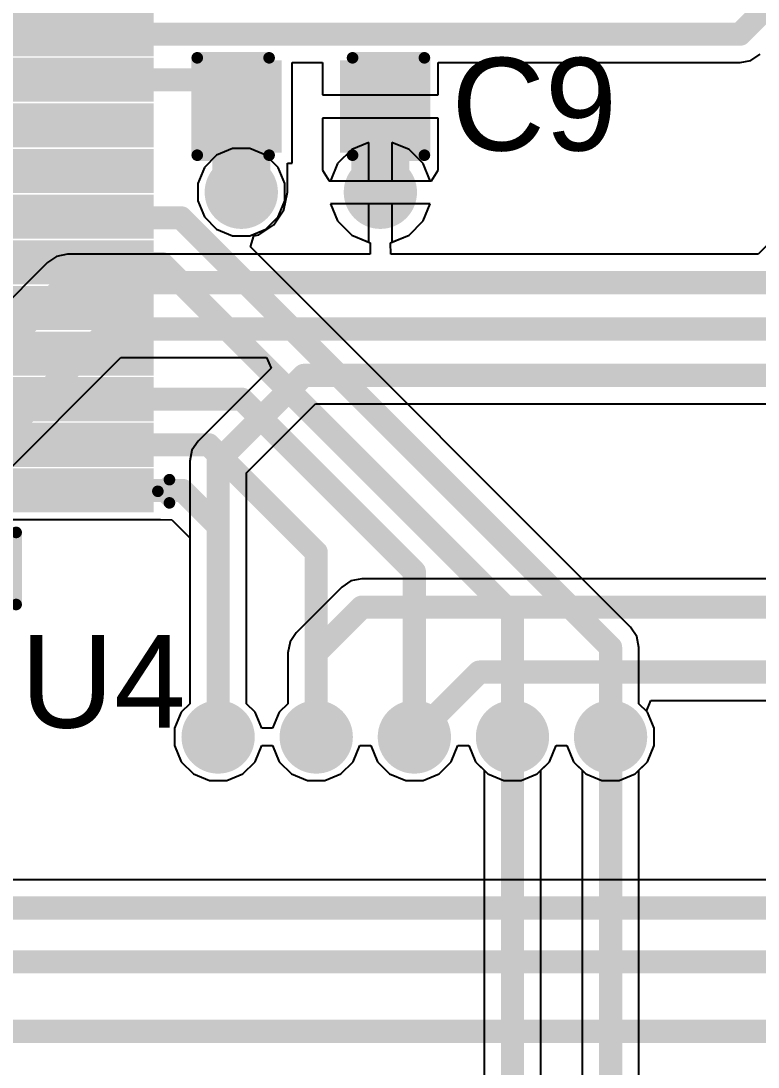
# Model space of a CAD drawing. Header units: millimetres. Extents: x -11 to 156, y -11 to 109.
# Drawn here: x 115.24 to 123.32, y 18.4 to 29.87 of the extents above; entities that cross this region are included whole.
import ezdxf

# ---------------------------------------------------------------- set-up
doc = ezdxf.new("R2010")
doc.units = ezdxf.units.MM
for name, color, linetype in [('BottomLayer', 5, 'Continuous'), ('BottomSolder', 6, 'Continuous'), ('TopLayer', 1, 'Continuous'), ('TopOverlay', 2, 'Continuous'), ('TopPaste', 8, 'Continuous'), ('TopSolder', 216, 'Continuous'), ('ViaHoleLayer', 16, 'Continuous')]:
    doc.layers.add(name, color=color, linetype=linetype)
doc.styles.add('Arial', font='', dxfattribs={"height": 0.2})
doc.styles.get('Arial').set_extended_font_data('Arial')

# ---------------------------------------------------------------- blocks, each defined once
blk = doc.blocks.new('64_TQFP__10_10__11')
at = {"layer": 'TopLayer'}
for points in [[(-6.404998619999999, 3.89000238), (-4.934999019999999, 3.89000238), (-4.934999019999999, 3.61000294), (-6.404998619999999, 3.61000294)], [(-6.404998619999999, 3.39000338), (-4.934999019999999, 3.39000338), (-4.934999019999999, 3.11000394), (-6.404998619999999, 3.11000394)], [(-6.404998619999999, 2.89000184), (-4.934999019999999, 2.89000184), (-4.934999019999999, 2.6100024), (-6.404998619999999, 2.6100024)], [(-6.404998619999999, 2.39000284), (-4.934999019999999, 2.39000284), (-4.934999019999999, 2.1100034), (-6.404998619999999, 2.1100034)], [(-6.404998619999999, 1.8900013), (-4.934999019999999, 1.8900013), (-4.934999019999999, 1.61000186), (-6.404998619999999, 1.61000186)], [(-6.404998619999999, 1.3900023), (-4.934999019999999, 1.3900023), (-4.934999019999999, 1.11000286), (-6.404998619999999, 1.11000286)], [(-6.404998619999999, 0.8900032999999999), (-4.934999019999999, 0.8900032999999999), (-4.934999019999999, 0.61000386), (-6.404998619999999, 0.61000386)], [(-6.404998619999999, 0.39000176), (-4.934999019999999, 0.39000176), (-4.934999019999999, 0.11000232), (-6.404998619999999, 0.11000232)], [(-6.404998619999999, -0.10999724), (-4.934999019999999, -0.10999724), (-4.934999019999999, -0.38999668), (-6.404998619999999, -0.38999668)], [(-6.404998619999999, -0.60999878), (-4.934999019999999, -0.60999878), (-4.934999019999999, -0.8899982200000001), (-6.404998619999999, -0.8899982200000001)], [(-6.404998619999999, -1.10999778), (-4.934999019999999, -1.10999778), (-4.934999019999999, -1.38999722), (-6.404998619999999, -1.38999722)]]:
    blk.add_hatch(color=1, dxfattribs=at).paths.add_polyline_path(points)
at = {"layer": 'TopPaste'}
for points in [[(-6.404998619999999, 3.89000238), (-4.934999019999999, 3.89000238), (-4.934999019999999, 3.61000294), (-6.404998619999999, 3.61000294)], [(-6.404998619999999, 3.39000338), (-4.934999019999999, 3.39000338), (-4.934999019999999, 3.11000394), (-6.404998619999999, 3.11000394)], [(-6.404998619999999, 2.89000184), (-4.934999019999999, 2.89000184), (-4.934999019999999, 2.6100024), (-6.404998619999999, 2.6100024)], [(-6.404998619999999, 2.39000284), (-4.934999019999999, 2.39000284), (-4.934999019999999, 2.1100034), (-6.404998619999999, 2.1100034)], [(-6.404998619999999, 1.8900013), (-4.934999019999999, 1.8900013), (-4.934999019999999, 1.61000186), (-6.404998619999999, 1.61000186)], [(-6.404998619999999, 1.3900023), (-4.934999019999999, 1.3900023), (-4.934999019999999, 1.11000286), (-6.404998619999999, 1.11000286)], [(-6.404998619999999, 0.8900032999999999), (-4.934999019999999, 0.8900032999999999), (-4.934999019999999, 0.61000386), (-6.404998619999999, 0.61000386)], [(-6.404998619999999, 0.39000176), (-4.934999019999999, 0.39000176), (-4.934999019999999, 0.11000232), (-6.404998619999999, 0.11000232)], [(-6.404998619999999, -0.10999724), (-4.934999019999999, -0.10999724), (-4.934999019999999, -0.38999668), (-6.404998619999999, -0.38999668)], [(-6.404998619999999, -0.60999878), (-4.934999019999999, -0.60999878), (-4.934999019999999, -0.8899982200000001), (-6.404998619999999, -0.8899982200000001)], [(-6.404998619999999, -1.10999778), (-4.934999019999999, -1.10999778), (-4.934999019999999, -1.38999722), (-6.404998619999999, -1.38999722)]]:
    blk.add_hatch(color=8, dxfattribs=at).paths.add_polyline_path(points)
at = {"layer": 'TopSolder'}
for points in [[(-6.506598619999999, 3.99160238), (-4.83339902, 3.99160238), (-4.83339902, 3.50840294), (-6.506598619999999, 3.50840294)], [(-6.506598619999999, 3.491603379999999), (-4.83339902, 3.491603379999999), (-4.83339902, 3.00840394), (-6.506598619999999, 3.00840394)], [(-6.506598619999999, 2.99160184), (-4.83339902, 2.99160184), (-4.83339902, 2.5084024), (-6.506598619999999, 2.5084024)], [(-6.506598619999999, 2.49160284), (-4.83339902, 2.49160284), (-4.83339902, 2.0084034), (-6.506598619999999, 2.0084034)], [(-6.506598619999999, 1.9916013), (-4.83339902, 1.9916013), (-4.83339902, 1.50840186), (-6.506598619999999, 1.50840186)], [(-6.506598619999999, 1.4916023), (-4.83339902, 1.4916023), (-4.83339902, 1.00840286), (-6.506598619999999, 1.00840286)], [(-6.506598619999999, 0.9916032999999999), (-4.83339902, 0.9916032999999999), (-4.83339902, 0.5084038599999999), (-6.506598619999999, 0.5084038599999999)], [(-6.506598619999999, 0.49160176), (-4.83339902, 0.49160176), (-4.83339902, 0.00840232), (-6.506598619999999, 0.00840232)], [(-6.506598619999999, -0.00839724), (-4.83339902, -0.00839724), (-4.83339902, -0.49159668), (-6.506598619999999, -0.49159668)], [(-6.506598619999999, -0.5083987799999999), (-4.83339902, -0.5083987799999999), (-4.83339902, -0.99159822), (-6.506598619999999, -0.99159822)], [(-6.506598619999999, -1.00839778), (-4.83339902, -1.00839778), (-4.83339902, -1.49159722), (-6.506598619999999, -1.49159722)]]:
    blk.add_hatch(color=216, dxfattribs=at).paths.add_polyline_path(points)
at = {"layer": 'TopOverlay', "const_width": 0.127}
for points in [[(-5.00000016, 5.0000027), (-5.00000016, 4.21000174)], [(-4.209999199999999, 5.0000027), (-5.00000016, 5.0000027)], [(-6.6802, 3.8862), (-6.6802, 3.6322)], [(-6.553199999999999, 3.759199999999999), (-6.6802, 3.8862)], [(-6.553199999999999, 3.759199999999999), (-6.6802, 3.6322)]]:
    blk.add_lwpolyline(points, dxfattribs=at)
at = {"layer": 'TopOverlay', "const_width": 0.0635}
for points in [[(-5.03175016, 5.0000027, 1), (-4.96825016, 5.0000027, 1)], [(-5.03175016, 5.0000027, 1), (-4.96825016, 5.0000027, 1)], [(-5.03175016, 4.21000174, 1), (-4.96825016, 4.21000174, 1)], [(-6.711949999999999, 3.8862, 1), (-6.64845, 3.8862, 1)], [(-6.711949999999999, 3.8862, 1), (-6.64845, 3.8862, 1)], [(-6.584949999999999, 3.759199999999999, 1), (-6.521449999999999, 3.759199999999999, 1)], [(-6.584949999999999, 3.759199999999999, 1), (-6.521449999999999, 3.759199999999999, 1)], [(-6.711949999999999, 3.6322, 1), (-6.64845, 3.6322, 1)], [(-6.711949999999999, 3.6322, 1), (-6.64845, 3.6322, 1)]]:
    blk.add_lwpolyline(points, format="xyb", close=True, dxfattribs=at)
blk = doc.blocks.new('C___0603_116')
at = {"layer": 'TopLayer'}
for points in [[(-0.3809999999999999, 0.4445), (-0.3809999999999999, -0.4445), (-1.143, -0.4445), (-1.143, 0.4445)], [(1.143, 0.4445), (1.143, -0.4445), (0.3809999999999999, -0.4445), (0.3809999999999999, 0.4445)]]:
    blk.add_hatch(color=1, dxfattribs=at).paths.add_polyline_path(points)
at = {"layer": 'TopPaste'}
for points in [[(-0.3809999999999999, 0.4445), (-0.3809999999999999, -0.4445), (-1.143, -0.4445), (-1.143, 0.4445)], [(1.143, 0.4445), (1.143, -0.4445), (0.3809999999999999, -0.4445), (0.3809999999999999, 0.4445)]]:
    blk.add_hatch(color=8, dxfattribs=at).paths.add_polyline_path(points)
at = {"layer": 'TopSolder'}
for points in [[(-0.3210001199999999, 0.50449988), (-0.3210001199999999, -0.50449988), (-1.20299988, -0.50449988), (-1.20299988, 0.50449988)], [(1.20299988, 0.50449988), (1.20299988, -0.50449988), (0.3210001199999999, -0.50449988), (0.3210001199999999, 0.50449988)]]:
    blk.add_hatch(color=216, dxfattribs=at).paths.add_polyline_path(points)
at = {"layer": 'TopOverlay', "const_width": 0.127}
for points in [[(-0.4571999999999999, 0.5334), (-1.2446, 0.5334)], [(-1.2446, 0.5334), (-1.2446, -0.5334)], [(1.2446, 0.5334), (0.4571999999999999, 0.5334)], [(1.2446, 0.5334), (1.2446, -0.5334)], [(-0.4571999999999999, -0.5334), (-1.2446, -0.5334)], [(1.2446, -0.5334), (0.4571999999999999, -0.5334)]]:
    blk.add_lwpolyline(points, dxfattribs=at)
at = {"layer": 'TopOverlay', "const_width": 0.0635}
for points in [[(-1.27635, 0.5334, 1), (-1.21285, 0.5334, 1)], [(-1.27635, 0.5334, 1), (-1.21285, 0.5334, 1)], [(-0.4889499999999999, 0.5334, 1), (-0.42545, 0.5334, 1)], [(0.42545, 0.5334, 1), (0.4889499999999999, 0.5334, 1)], [(1.21285, 0.5334, 1), (1.27635, 0.5334, 1)], [(1.21285, 0.5334, 1), (1.27635, 0.5334, 1)], [(-1.27635, -0.5334, 1), (-1.21285, -0.5334, 1)], [(-1.27635, -0.5334, 1), (-1.21285, -0.5334, 1)], [(-0.4889499999999999, -0.5334, 1), (-0.42545, -0.5334, 1)], [(0.42545, -0.5334, 1), (0.4889499999999999, -0.5334, 1)], [(1.21285, -0.5334, 1), (1.27635, -0.5334, 1)], [(1.21285, -0.5334, 1), (1.27635, -0.5334, 1)]]:
    blk.add_lwpolyline(points, format="xyb", close=True, dxfattribs=at)

msp = doc.modelspace()

# ---------------------------------------------------------------- hatches: boundary and pattern name
at = {"layer": 'BottomLayer'}
h = msp.add_hatch(color=5, dxfattribs=at)
edge = h.paths.add_edge_path()
edge.add_arc((117.6528, 27.9908), 0.2999994, 0, 360)
h = msp.add_hatch(color=5, dxfattribs=at)
edge = h.paths.add_edge_path()
edge.add_arc((119.1768, 27.9908), 0.2999994, 0, 360)
h = msp.add_hatch(color=5, dxfattribs=at)
edge = h.paths.add_edge_path()
edge.add_arc((117.3988, 22.0218), 0.2999994, 0, 360)
h = msp.add_hatch(color=5, dxfattribs=at)
edge = h.paths.add_edge_path()
edge.add_arc((118.47406582, 22.0218), 0.2999994, 0, 360)
h = msp.add_hatch(color=5, dxfattribs=at)
edge = h.paths.add_edge_path()
edge.add_arc((119.54933164, 22.0218), 0.2999994, 0, 360)
h = msp.add_hatch(color=5, dxfattribs=at)
edge = h.paths.add_edge_path()
edge.add_arc((120.62459746, 22.0218), 0.2999994, 0, 360)
h = msp.add_hatch(color=5, dxfattribs=at)
edge = h.paths.add_edge_path()
edge.add_arc((121.69986328, 22.0218), 0.2999994, 0, 360)
at = {"layer": 'BottomSolder'}
h = msp.add_hatch(color=6, dxfattribs=at)
edge = h.paths.add_edge_path()
edge.add_arc((117.6528, 27.9908), 0.4015993999999999, 0, 360)
h = msp.add_hatch(color=6, dxfattribs=at)
edge = h.paths.add_edge_path()
edge.add_arc((119.1768, 27.9908), 0.4015993999999999, 0, 360)
h = msp.add_hatch(color=6, dxfattribs=at)
edge = h.paths.add_edge_path()
edge.add_arc((117.3988, 22.0218), 0.4015993999999999, 0, 360)
h = msp.add_hatch(color=6, dxfattribs=at)
edge = h.paths.add_edge_path()
edge.add_arc((118.47406582, 22.0218), 0.4015993999999999, 0, 360)
h = msp.add_hatch(color=6, dxfattribs=at)
edge = h.paths.add_edge_path()
edge.add_arc((119.54933164, 22.0218), 0.4015993999999999, 0, 360)
h = msp.add_hatch(color=6, dxfattribs=at)
edge = h.paths.add_edge_path()
edge.add_arc((120.62459746, 22.0218), 0.4015993999999999, 0, 360)
h = msp.add_hatch(color=6, dxfattribs=at)
edge = h.paths.add_edge_path()
edge.add_arc((121.69986328, 22.0218), 0.4015993999999999, 0, 360)
at = {"layer": 'TopLayer'}
h = msp.add_hatch(color=1, dxfattribs=at)
edge = h.paths.add_edge_path()
edge.add_arc((117.6528, 27.9908), 0.2999994, 0, 360)
h = msp.add_hatch(color=1, dxfattribs=at)
edge = h.paths.add_edge_path()
edge.add_arc((119.1768, 27.9908), 0.2999994, 0, 360)
h = msp.add_hatch(color=1, dxfattribs=at)
edge = h.paths.add_edge_path()
edge.add_arc((117.3988, 22.0218), 0.2999994, 0, 360)
h = msp.add_hatch(color=1, dxfattribs=at)
edge = h.paths.add_edge_path()
edge.add_arc((118.47406582, 22.0218), 0.2999994, 0, 360)
h = msp.add_hatch(color=1, dxfattribs=at)
edge = h.paths.add_edge_path()
edge.add_arc((119.54933164, 22.0218), 0.2999994, 0, 360)
h = msp.add_hatch(color=1, dxfattribs=at)
edge = h.paths.add_edge_path()
edge.add_arc((120.62459746, 22.0218), 0.2999994, 0, 360)
h = msp.add_hatch(color=1, dxfattribs=at)
edge = h.paths.add_edge_path()
edge.add_arc((121.69986328, 22.0218), 0.2999994, 0, 360)
at = {"layer": 'TopSolder'}
h = msp.add_hatch(color=216, dxfattribs=at)
edge = h.paths.add_edge_path()
edge.add_arc((117.6528, 27.9908), 0.4015993999999999, 0, 360)
h = msp.add_hatch(color=216, dxfattribs=at)
edge = h.paths.add_edge_path()
edge.add_arc((119.1768, 27.9908), 0.4015993999999999, 0, 360)
h = msp.add_hatch(color=216, dxfattribs=at)
edge = h.paths.add_edge_path()
edge.add_arc((117.3988, 22.0218), 0.4015993999999999, 0, 360)
h = msp.add_hatch(color=216, dxfattribs=at)
edge = h.paths.add_edge_path()
edge.add_arc((118.47406582, 22.0218), 0.4015993999999999, 0, 360)
h = msp.add_hatch(color=216, dxfattribs=at)
edge = h.paths.add_edge_path()
edge.add_arc((119.54933164, 22.0218), 0.4015993999999999, 0, 360)
h = msp.add_hatch(color=216, dxfattribs=at)
edge = h.paths.add_edge_path()
edge.add_arc((120.62459746, 22.0218), 0.4015993999999999, 0, 360)
h = msp.add_hatch(color=216, dxfattribs=at)
edge = h.paths.add_edge_path()
edge.add_arc((121.69986328, 22.0218), 0.4015993999999999, 0, 360)
at = {"layer": 'ViaHoleLayer'}
h = msp.add_hatch(color=16, dxfattribs=at)
edge = h.paths.add_edge_path()
edge.add_arc((117.6528, 27.9908), 0.1499997, 0, 360)
h = msp.add_hatch(color=16, dxfattribs=at)
edge = h.paths.add_edge_path()
edge.add_arc((119.1768, 27.9908), 0.1499997, 0, 360)
h = msp.add_hatch(color=16, dxfattribs=at)
edge = h.paths.add_edge_path()
edge.add_arc((117.3988, 22.0218), 0.1499997, 0, 360)
h = msp.add_hatch(color=16, dxfattribs=at)
edge = h.paths.add_edge_path()
edge.add_arc((118.47406582, 22.0218), 0.1499997, 0, 360)
h = msp.add_hatch(color=16, dxfattribs=at)
edge = h.paths.add_edge_path()
edge.add_arc((119.54933164, 22.0218), 0.1499997, 0, 360)
h = msp.add_hatch(color=16, dxfattribs=at)
edge = h.paths.add_edge_path()
edge.add_arc((120.62459746, 22.0218), 0.1499997, 0, 360)
h = msp.add_hatch(color=16, dxfattribs=at)
edge = h.paths.add_edge_path()
edge.add_arc((121.69986328, 22.0218), 0.1499997, 0, 360)

# ---------------------------------------------------------------- linework, layer by layer
at = {"layer": 'BottomLayer'}
for p, q in [((127.2882519, 31.2839481), (123.31527534, 27.31097154)), ((117.55776082, 28.4685994), (117.38214776, 28.39585888)), ((117.74783918, 28.4685994), (117.55776082, 28.4685994)), ((117.92345224, 28.39585888), (117.74783918, 28.4685994)), ((118.86298554, 28.4604587), (118.7071413, 28.30461446)), ((119.0498, 28.5378398), (118.86298554, 28.4604587)), ((119.0498, 28.1178), (119.0498, 28.5378398)), ((119.49061446, 28.4604587), (119.3038, 28.5378398)), ((119.3038, 28.5378398), (119.3038, 28.1178)), ((119.6464587, 28.30461446), (119.49061446, 28.4604587)), ((117.38214776, 28.39585888), (117.24774112, 28.26145224)), ((118.05785888, 28.26145224), (117.92345224, 28.39585888)), ((117.24774112, 28.26145224), (117.1750006, 28.08583918)), ((118.1305994, 28.08583918), (118.05785888, 28.26145224)), ((118.7071413, 28.30461446), (118.6297602, 28.1178)), ((119.7238398, 28.1178), (119.6464587, 28.30461446)), ((118.6297602, 28.1178), (119.0498, 28.1178)), ((119.3038, 28.1178), (119.7238398, 28.1178)), ((117.1750006, 28.08583918), (117.1750006, 27.89576082)), ((118.1305994, 27.89576082), (118.1305994, 28.08583918)), ((117.1750006, 27.89576082), (117.24774112, 27.72014776)), ((118.05785888, 27.72014776), (118.1305994, 27.89576082)), ((119.7238398, 27.8638), (118.6297602, 27.8638)), ((118.6297602, 27.8638), (118.7071413, 27.67698554)), ((119.6464587, 27.67698554), (119.7238398, 27.8638)), ((117.24774112, 27.72014776), (117.38214776, 27.58574112)), ((117.92345224, 27.58574112), (118.05785888, 27.72014776)), ((118.7071413, 27.67698554), (118.86298554, 27.5211413)), ((119.49061446, 27.5211413), (119.6464587, 27.67698554)), ((117.38214776, 27.58574112), (117.55776082, 27.5130006)), ((117.55776082, 27.5130006), (117.74783918, 27.5130006)), ((117.74783918, 27.5130006), (117.92345224, 27.58574112)), ((118.86298554, 27.5211413), (119.06659956, 27.4368006)), ((119.28700044, 27.4368006), (119.49061446, 27.5211413)), ((119.06659956, 27.4368006), (119.06377254, 27.31097154)), ((119.28982746, 27.31097154), (119.28700044, 27.4368006)), ((115.62887212, 27.28731652), (115.5280519, 27.2199481)), ((115.7478, 27.31097154), (115.62887212, 27.28731652)), ((119.06377254, 27.31097154), (115.7478, 27.31097154)), ((123.31527534, 27.31097154), (119.28982746, 27.31097154)), ((115.5280519, 27.2199481), (113.8811032, 25.5729994)), ((114.76317154, 24.61087534), (116.33372466, 26.18142846)), ((116.33372466, 26.18142846), (117.9303966, 26.18142846)), ((117.9303966, 26.18142846), (117.9789995, 26.0640957)), ((117.9789995, 26.0640957), (117.1790519, 25.2641481)), ((117.70957154, 24.91567534), (118.46732466, 25.67342846)), ((118.46732466, 25.67342846), (129.01352404, 25.67342846)), ((117.1790519, 25.2641481), (117.11168348, 25.16332788)), ((117.11168348, 25.16332788), (117.08802846, 25.0444)), ((117.08802846, 25.0444), (117.08802846, 22.38673958)), ((117.70957154, 22.38673958), (117.70957154, 24.91567534)), ((118.85467212, 23.73131652), (118.7538519, 23.6639481)), ((118.9736, 23.75497154), (118.85467212, 23.73131652)), ((129.01352404, 23.75497154), (118.9736, 23.75497154)), ((118.7538519, 23.6639481), (118.25431772, 23.16441392)), ((118.25431772, 23.16441392), (118.1869493, 23.0635937)), ((118.1869493, 23.0635937), (118.16329428, 22.94466582)), ((118.16329428, 22.94466582), (118.16329428, 22.38673958)), ((117.08802846, 22.38673958), (116.99374112, 22.29245224)), ((117.80385888, 22.29245224), (117.70957154, 22.38673958)), ((118.16329428, 22.38673958), (118.06900694, 22.29245224)), ((122.0924787, 22.3048957), (122.1410816, 22.42222846)), ((122.1410816, 22.42222846), (125.22027534, 22.42222846)), ((116.99374112, 22.29245224), (116.9210006, 22.11683918)), ((117.8765994, 22.11684172), (117.80385888, 22.29245224)), ((118.06900694, 22.29245224), (117.99626642, 22.11684172)), ((122.10492216, 22.29245224), (122.0924787, 22.3048957)), ((122.17766268, 22.11683918), (122.10492216, 22.29245224)), ((116.9210006, 22.11683918), (116.9210006, 21.92676082)), ((117.99626642, 22.11684172), (117.8765994, 22.11684172)), ((122.17766268, 21.92676082), (122.17766268, 22.11683918)), ((116.9210006, 21.92676082), (116.99374112, 21.75114776)), ((117.80385888, 21.75114776), (117.8765994, 21.92675828)), ((117.8765994, 21.92675828), (117.99626642, 21.92675828)), ((117.99626642, 21.92675828), (118.06900694, 21.75114776)), ((118.8791247, 21.75114776), (118.95186522, 21.92675828)), ((118.95186522, 21.92675828), (119.07153224, 21.92675828)), ((119.07153224, 21.92675828), (119.14427276, 21.75114776)), ((119.95439052, 21.75114776), (120.02713104, 21.92675828)), ((120.02713104, 21.92675828), (120.14679806, 21.92675828)), ((120.14679806, 21.92675828), (120.21953858, 21.75114776)), ((121.02965634, 21.75114776), (121.10239686, 21.92675828)), ((121.10239686, 21.92675828), (121.22206388, 21.92675828)), ((121.22206388, 21.92675828), (121.2948044, 21.75114776)), ((122.10492216, 21.75114776), (122.17766268, 21.92676082)), ((116.99374112, 21.75114776), (117.12814776, 21.61674112)), ((117.66945224, 21.61674112), (117.80385888, 21.75114776)), ((118.06900694, 21.75114776), (118.20341358, 21.61674112)), ((118.74471806, 21.61674112), (118.8791247, 21.75114776)), ((119.14427276, 21.75114776), (119.2786794, 21.61674112)), ((119.81998388, 21.61674112), (119.95439052, 21.75114776)), ((120.21953858, 21.75114776), (120.31382592, 21.65686042)), ((120.935369, 21.65686042), (121.02965634, 21.75114776)), ((121.2948044, 21.75114776), (121.38909174, 21.65686042)), ((122.01063482, 21.65686042), (122.10492216, 21.75114776)), ((117.12814776, 21.61674112), (117.30376082, 21.5440006)), ((117.49383918, 21.5440006), (117.66945224, 21.61674112)), ((118.20341358, 21.61674112), (118.37902664, 21.5440006)), ((118.569105, 21.5440006), (118.74471806, 21.61674112)), ((119.2786794, 21.61674112), (119.45429246, 21.5440006)), ((119.64437082, 21.5440006), (119.81998388, 21.61674112)), ((120.31382592, 21.65686042), (120.31382592, 17.61153958)), ((120.935369, 17.61153958), (120.935369, 21.65686042)), ((121.38909174, 21.65686042), (121.38909174, 11.24373926)), ((122.01063482, 11.37246392), (122.01063482, 21.65686042)), ((117.30376082, 21.5440006), (117.49383918, 21.5440006)), ((118.37902664, 21.5440006), (118.569105, 21.5440006)), ((119.45429246, 21.5440006), (119.64437082, 21.5440006))]:
    msp.add_line(p, q, dxfattribs=at)
at = {"layer": 'BottomLayer', "const_width": 0.254}
for points in [[(113.8428, 25.0952), (115.7478, 27.0002)], [(115.7478, 27.0002), (123.444, 27.0002)], [(114.4524, 24.7396), (116.205, 26.4922)], [(116.205, 26.4922), (123.7742, 26.4922)], [(117.3988, 25.0444), (118.3386, 25.9842)], [(118.3386, 25.9842), (130.1496, 25.9842)], [(117.3988, 22.0218), (117.3988, 25.0444)], [(118.47406582, 22.94466582), (118.9736, 23.4442)], [(118.9736, 23.4442), (130.1496, 23.4442)], [(118.47406582, 22.0218), (118.47406582, 22.94466582)], [(119.54933164, 22.0218), (120.26053164, 22.733)], [(120.26053164, 22.733), (125.349, 22.733)], [(120.62459746, 17.2466), (120.62459746, 22.0218)], [(121.69986328, 11.24373926), (121.69986328, 22.0218)]]:
    msp.add_lwpolyline(points, dxfattribs=at)
at = {"layer": 'BottomLayer', "const_width": 0.127}
for points in [[(115.6843, 27.0002, 1), (115.8113, 27.0002, 1)], [(115.6843, 27.0002, 1), (115.8113, 27.0002, 1)], [(116.1415, 26.4922, 1), (116.2685, 26.4922, 1)], [(116.1415, 26.4922, 1), (116.2685, 26.4922, 1)], [(118.2751, 25.9842, 1), (118.4021, 25.9842, 1)], [(118.2751, 25.9842, 1), (118.4021, 25.9842, 1)], [(117.3353, 25.0444, 1), (117.4623, 25.0444, 1)], [(117.3353, 25.0444, 1), (117.4623, 25.0444, 1)], [(118.9101, 23.4442, 1), (119.0371, 23.4442, 1)], [(118.9101, 23.4442, 1), (119.0371, 23.4442, 1)], [(118.41056582, 22.94466582, 1), (118.53756582, 22.94466582, 1)], [(118.41056582, 22.94466582, 1), (118.53756582, 22.94466582, 1)], [(120.19703164, 22.733, 1), (120.32403164, 22.733, 1)], [(120.19703164, 22.733, 1), (120.32403164, 22.733, 1)], [(117.3353, 22.0218, 1), (117.4623, 22.0218, 1)], [(118.41056582, 22.0218, 1), (118.53756582, 22.0218, 1)], [(119.48583164, 22.0218, 1), (119.61283164, 22.0218, 1)], [(120.56109746, 22.0218, 1), (120.68809746, 22.0218, 1)], [(121.63636328, 22.0218, 1), (121.76336328, 22.0218, 1)]]:
    msp.add_lwpolyline(points, format="xyb", close=True, dxfattribs=at)
at = {"layer": 'TopLayer'}
for p, q in [((123.23812538, 29.43628098), (123.3389456, 29.5036494)), ((118.2116, 28.3083), (118.2116, 29.41262596)), ((118.2116, 29.41262596), (118.5418, 29.41262596)), ((118.5418, 29.41262596), (118.5418, 29.05759746)), ((119.8118, 29.05759746), (119.8118, 29.41262596)), ((119.8118, 29.41262596), (123.1191975, 29.41262596)), ((123.1191975, 29.41262596), (123.23812538, 29.43628098)), ((118.5418, 29.05759746), (119.17680254, 29.05759746)), ((119.17680254, 29.05759746), (119.8118, 29.05759746)), ((119.17680254, 28.80359746), (118.5418, 28.80359746)), ((118.5418, 28.80359746), (118.5418, 28.2321)), ((119.8118, 28.80359746), (119.17680254, 28.80359746)), ((119.8118, 28.2321), (119.8118, 28.80359746)), ((118.1578028, 27.9908), (118.1578028, 28.3083)), ((118.1578028, 28.3083), (118.2116, 28.3083)), ((118.5418, 28.2321), (118.54179746, 28.2321)), ((118.54179746, 28.2321), (118.61622962, 28.1178)), ((119.73737038, 28.1178), (119.81180254, 28.2321)), ((119.81180254, 28.2321), (119.8118, 28.2321)), ((118.61622962, 28.1178), (119.73737038, 28.1178)), ((118.11936244, 27.7975441), (118.1578028, 27.9908)), ((119.0498, 27.8638), (118.6297602, 27.8638)), ((118.6297602, 27.8638), (118.7071413, 27.67698554)), ((119.0498, 27.4437602), (119.0498, 27.8638)), ((119.7238398, 27.8638), (119.3038, 27.8638)), ((119.3038, 27.8638), (119.3038, 27.4437602)), ((119.6464587, 27.67698554), (119.7238398, 27.8638)), ((118.00989098, 27.63370902), (118.11936244, 27.7975441)), ((117.8460559, 27.52423756), (118.00989098, 27.63370902)), ((118.7071413, 27.67698554), (118.86298554, 27.5211413)), ((119.49061446, 27.5211413), (119.6464587, 27.67698554)), ((117.7888424, 27.51285582), (117.8460559, 27.52423756)), ((118.86298554, 27.5211413), (119.0498, 27.4437602)), ((119.3038, 27.4437602), (119.49061446, 27.5211413)), ((117.7519743, 27.39132444), (117.7888424, 27.51285582)), ((121.91961138, 23.22368736), (117.7519743, 27.39132444)), ((114.94239902, 24.40559762), (116.76799354, 24.40559762)), ((116.76799354, 24.40559762), (116.76799862, 24.40559254)), ((116.76799862, 24.40559254), (116.76799862, 24.40559508)), ((116.76799862, 24.40559508), (116.8926288, 24.399875)), ((116.8926288, 24.399875), (117.08802846, 24.20447534)), ((117.08802846, 24.20447534), (117.08802846, 22.38673958)), ((121.9869798, 23.12286714), (121.91961138, 23.22368736)), ((122.01063482, 23.00393926), (121.9869798, 23.12286714)), ((122.01063482, 22.38673958), (122.01063482, 23.00393926)), ((117.08802846, 22.38673958), (116.99374112, 22.29245224)), ((122.10492216, 22.29245224), (122.01063482, 22.38673958)), ((116.99374112, 22.29245224), (116.9210006, 22.11683918)), ((122.17766268, 22.11683918), (122.10492216, 22.29245224)), ((116.9210006, 22.11683918), (116.9210006, 21.92676082)), ((122.17766268, 21.92676082), (122.17766268, 22.11683918)), ((116.9210006, 21.92676082), (116.99374112, 21.75114776)), ((117.80385888, 21.75114776), (117.8765994, 21.92675828)), ((117.8765994, 21.92675828), (117.99626642, 21.92675828)), ((117.99626642, 21.92675828), (118.06900694, 21.75114776)), ((118.8791247, 21.75114776), (118.95186522, 21.92675828)), ((118.95186522, 21.92675828), (119.07153224, 21.92675828)), ((119.07153224, 21.92675828), (119.14427276, 21.75114776)), ((119.95439052, 21.75114776), (120.02713104, 21.92675828)), ((120.02713104, 21.92675828), (120.14679806, 21.92675828)), ((120.14679806, 21.92675828), (120.21953858, 21.75114776)), ((121.02965634, 21.75114776), (121.10239686, 21.92675828)), ((121.10239686, 21.92675828), (121.22206388, 21.92675828)), ((121.22206388, 21.92675828), (121.2948044, 21.75114776)), ((122.10492216, 21.75114776), (122.17766268, 21.92676082)), ((116.99374112, 21.75114776), (117.12814776, 21.61674112)), ((117.66945224, 21.61674112), (117.80385888, 21.75114776)), ((118.06900694, 21.75114776), (118.20341358, 21.61674112)), ((118.74471806, 21.61674112), (118.8791247, 21.75114776)), ((119.14427276, 21.75114776), (119.2786794, 21.61674112)), ((119.81998388, 21.61674112), (119.95439052, 21.75114776)), ((120.21953858, 21.75114776), (120.35394522, 21.61674112)), ((120.8952497, 21.61674112), (121.02965634, 21.75114776)), ((121.2948044, 21.75114776), (121.42921104, 21.61674112)), ((121.97051552, 21.61674112), (122.10492216, 21.75114776)), ((117.12814776, 21.61674112), (117.30376082, 21.5440006)), ((117.49383918, 21.5440006), (117.66945224, 21.61674112)), ((118.20341358, 21.61674112), (118.37902664, 21.5440006)), ((118.569105, 21.5440006), (118.74471806, 21.61674112)), ((119.2786794, 21.61674112), (119.45429246, 21.5440006)), ((119.64437082, 21.5440006), (119.81998388, 21.61674112)), ((120.35394522, 21.61674112), (120.52955828, 21.5440006)), ((120.71963664, 21.5440006), (120.8952497, 21.61674112)), ((121.42921104, 21.61674112), (121.6048241, 21.5440006)), ((121.79490246, 21.5440006), (121.97051552, 21.61674112)), ((117.30376082, 21.5440006), (117.49383918, 21.5440006)), ((118.37902664, 21.5440006), (118.569105, 21.5440006)), ((119.45429246, 21.5440006), (119.64437082, 21.5440006)), ((120.52955828, 21.5440006), (120.71963664, 21.5440006)), ((121.6048241, 21.5440006), (121.79490246, 21.5440006)), ((123.98762096, 20.45777214), (113.4104412, 20.45777214))]:
    msp.add_line(p, q, dxfattribs=at)
for points, const_width in [([(123.1191975, 29.7233975), (125.2982, 31.9024)], 0.254), ([(115.85519882, 29.7233975), (123.1191975, 29.7233975)], 0.254), ([(114.82000404, 29.22339849999999), (115.85519882, 29.22339849999999)], 0.254), ([(115.85519882, 29.22339849999999), (117.3988, 29.22339849999999)], 0.254), ([(117.3988, 29.22339849999999), (117.6528, 28.9693985)], 0.254), ([(119.1514, 28.9052), (119.1768, 28.9306)], 0.635), ([(117.6528, 27.9908), (117.6528, 28.9052)], 0.635), ([(119.1768, 27.9908), (119.1768, 28.9052)], 0.635), ([(117.6528, 28.9306), (117.6528, 28.9693985)], 0.254), ([(114.4816354, 28.7229169), (115.85471876, 28.7229169)], 0.254), ([(115.85471876, 28.7229169), (115.85519882, 28.72339696)], 0.254), ([(115.85519882, 27.72339642), (115.86819854, 27.7103967)], 0.254), ([(115.86819854, 27.7103967), (116.99340584, 27.7103967)], 0.254), ([(116.99340584, 27.7103967), (121.69986328, 23.00393926)], 0.254), ([(115.85519882, 27.22339742), (115.86819854, 27.2103977)], 0.254), ([(115.86819854, 27.2103977), (116.7822023, 27.2103977)], 0.254), ([(116.7822023, 27.2103977), (120.62459746, 23.36800254)], 0.254), ([(110.37759738, 26.72339842), (115.85519882, 26.72339842)], 0.254), ([(110.37759738, 26.22339688), (115.85519882, 26.22339688)], 0.254), ([(115.85519882, 25.72339788), (117.65854548, 25.72339788)], 0.254), ([(117.65854548, 25.72339788), (119.54933164, 23.83261172)], 0.254), ([(115.85519882, 25.22339634), (117.29600366, 25.22339634)], 0.254), ([(117.29600366, 25.22339634), (118.47406582, 24.04533418)], 0.254), ([(115.85519882, 24.72339734), (117.00860266, 24.72339734)], 0.254), ([(117.00860266, 24.72339734), (117.3988, 24.3332)], 0.254), ([(117.3988, 22.0218), (117.3988, 24.3332)], 0.254), ([(118.47406582, 22.0218), (118.47406582, 24.04533418)], 0.254), ([(119.54933164, 22.0218), (119.54933164, 23.83261172)], 0.254), ([(120.62459746, 22.0218), (120.62459746, 23.36800254)], 0.254), ([(121.69986328, 22.0218), (121.69986328, 23.00393926)], 0.254), ([(112.11080194, 20.1470006), (124.11634562, 20.1470006)], 0.254), ([(111.93519904, 19.558), (124.1552, 19.558)], 0.254), ([(112.8776, 18.796), (124.206, 18.796)], 0.254)]:
    msp.add_lwpolyline(points, dxfattribs=dict(at, const_width=const_width))
for points, const_width in [([(115.79169882, 29.7233975, 1), (115.91869882, 29.7233975, 1)], 0.127), ([(123.0556975, 29.7233975, 1), (123.1826975, 29.7233975, 1)], 0.127), ([(123.0556975, 29.7233975, 1), (123.1826975, 29.7233975, 1)], 0.127), ([(115.79169882, 29.22339849999999, 1), (115.91869882, 29.22339849999999, 1)], 0.127), ([(115.79169882, 29.22339849999999, 1), (115.91869882, 29.22339849999999, 1)], 0.127), ([(117.3353, 29.22339849999999, 1), (117.4623, 29.22339849999999, 1)], 0.127), ([(117.3353, 29.22339849999999, 1), (117.4623, 29.22339849999999, 1)], 0.127), ([(119.01805, 28.9306, 1), (119.33555, 28.9306, 1)], 0.3175), ([(117.49405, 28.9052, 1), (117.81155, 28.9052, 1)], 0.3175), ([(118.99265, 28.9052, 1), (119.31015, 28.9052, 1)], 0.3175), ([(119.01805, 28.9052, 1), (119.33555, 28.9052, 1)], 0.3175), ([(117.5893, 28.9693985, 1), (117.7163, 28.9693985, 1)], 0.127), ([(117.5893, 28.9693985, 1), (117.7163, 28.9693985, 1)], 0.127), ([(117.5893, 28.9306, 1), (117.7163, 28.9306, 1)], 0.127), ([(115.79121876, 28.7229169, 1), (115.91821876, 28.7229169, 1)], 0.127), ([(115.79121876, 28.7229169, 1), (115.91821876, 28.7229169, 1)], 0.127), ([(115.79169882, 28.72339696, 1), (115.91869882, 28.72339696, 1)], 0.127), ([(117.49405, 27.9908, 1), (117.81155, 27.9908, 1)], 0.3175), ([(119.01805, 27.9908, 1), (119.33555, 27.9908, 1)], 0.3175), ([(115.79169882, 27.72339642, 1), (115.91869882, 27.72339642, 1)], 0.127), ([(115.80469854, 27.7103967, 1), (115.93169854, 27.7103967, 1)], 0.127), ([(115.80469854, 27.7103967, 1), (115.93169854, 27.7103967, 1)], 0.127), ([(116.92990584, 27.7103967, 1), (117.05690584, 27.7103967, 1)], 0.127), ([(116.92990584, 27.7103967, 1), (117.05690584, 27.7103967, 1)], 0.127), ([(115.79169882, 27.22339742, 1), (115.91869882, 27.22339742, 1)], 0.127), ([(115.80469854, 27.2103977, 1), (115.93169854, 27.2103977, 1)], 0.127), ([(115.80469854, 27.2103977, 1), (115.93169854, 27.2103977, 1)], 0.127), ([(116.7187023, 27.2103977, 1), (116.8457023, 27.2103977, 1)], 0.127), ([(116.7187023, 27.2103977, 1), (116.8457023, 27.2103977, 1)], 0.127), ([(115.79169882, 26.72339842, 1), (115.91869882, 26.72339842, 1)], 0.127), ([(115.79169882, 26.22339688, 1), (115.91869882, 26.22339688, 1)], 0.127), ([(115.79169882, 25.72339788, 1), (115.91869882, 25.72339788, 1)], 0.127), ([(117.59504548, 25.72339788, 1), (117.72204548, 25.72339788, 1)], 0.127), ([(117.59504548, 25.72339788, 1), (117.72204548, 25.72339788, 1)], 0.127), ([(115.79169882, 25.22339634, 1), (115.91869882, 25.22339634, 1)], 0.127), ([(117.23250366, 25.22339634, 1), (117.35950366, 25.22339634, 1)], 0.127), ([(117.23250366, 25.22339634, 1), (117.35950366, 25.22339634, 1)], 0.127), ([(115.79169882, 24.72339734, 1), (115.91869882, 24.72339734, 1)], 0.127), ([(116.94510266, 24.72339734, 1), (117.07210266, 24.72339734, 1)], 0.127), ([(116.94510266, 24.72339734, 1), (117.07210266, 24.72339734, 1)], 0.127), ([(117.3353, 24.3332, 1), (117.4623, 24.3332, 1)], 0.127), ([(117.3353, 24.3332, 1), (117.4623, 24.3332, 1)], 0.127), ([(118.41056582, 24.04533418, 1), (118.53756582, 24.04533418, 1)], 0.127), ([(118.41056582, 24.04533418, 1), (118.53756582, 24.04533418, 1)], 0.127), ([(119.48583164, 23.83261172, 1), (119.61283164, 23.83261172, 1)], 0.127), ([(119.48583164, 23.83261172, 1), (119.61283164, 23.83261172, 1)], 0.127), ([(120.56109746, 23.36800254, 1), (120.68809746, 23.36800254, 1)], 0.127), ([(120.56109746, 23.36800254, 1), (120.68809746, 23.36800254, 1)], 0.127), ([(121.63636328, 23.00393926, 1), (121.76336328, 23.00393926, 1)], 0.127), ([(121.63636328, 23.00393926, 1), (121.76336328, 23.00393926, 1)], 0.127), ([(117.3353, 22.0218, 1), (117.4623, 22.0218, 1)], 0.127), ([(118.41056582, 22.0218, 1), (118.53756582, 22.0218, 1)], 0.127), ([(119.48583164, 22.0218, 1), (119.61283164, 22.0218, 1)], 0.127), ([(120.56109746, 22.0218, 1), (120.68809746, 22.0218, 1)], 0.127), ([(121.63636328, 22.0218, 1), (121.76336328, 22.0218, 1)], 0.127)]:
    msp.add_lwpolyline(points, format="xyb", close=True, dxfattribs=dict(at, const_width=const_width))

# ---------------------------------------------------------------- block references
at = {"rotation": 180}
for name, p in [('64_TQFP__10_10__11', (110.1852, 28.4734)), ('C___0603_116', (118.4148, 28.9306))]:
    msp.add_blockref(name, p, dxfattribs=at)

# ---------------------------------------------------------------- texts
at = {"layer": 'TopOverlay', "style": 'Arial'}
for s, p in [('C9', (119.9560085, 28.4481651)), ('U4', (115.2316085, 22.1235651))]:
    msp.add_text(s, height=1.016, dxfattribs=at).set_placement(p)

doc.saveas('drawing.dxf')
